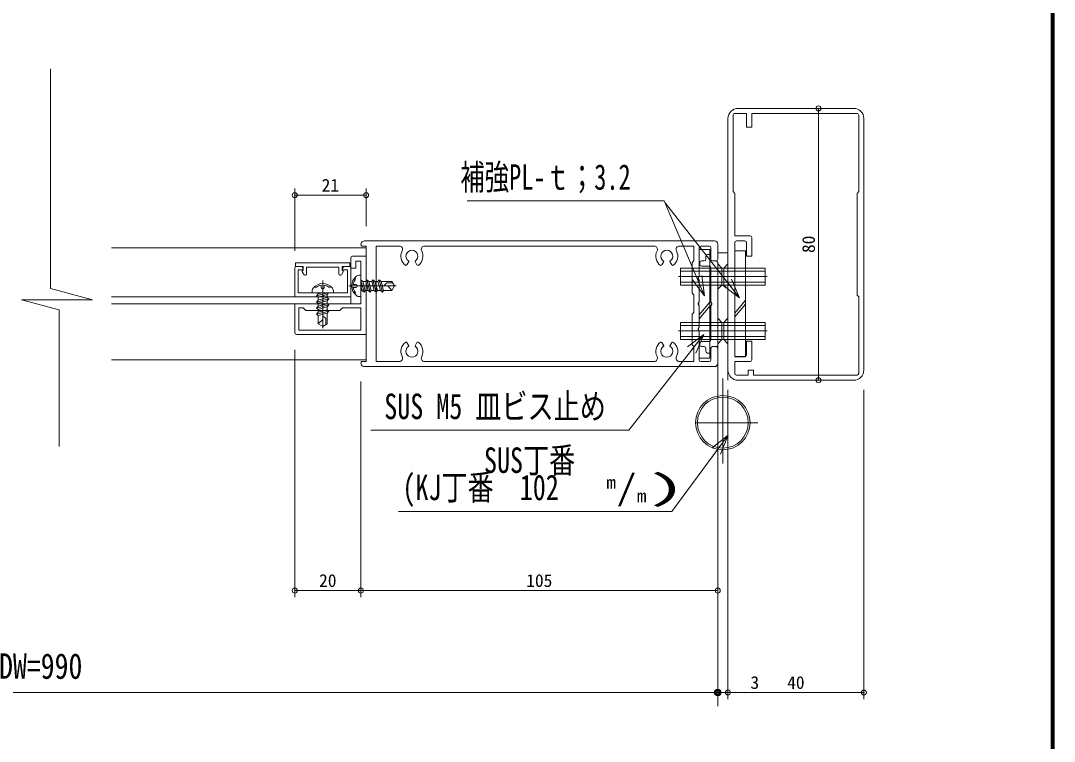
# Model space of a CAD drawing. Units: millimetres at full size. Extents: x -600 to 2301, y -735 to 832.
# Drawn here: x 296.3 to 600.5, y 0 to 212.1 of the extents above; entities that cross this region are included whole.
import ezdxf
from ezdxf.enums import TextEntityAlignment as Align

# ---------------------------------------------------------------- set-up
doc = ezdxf.new("R2010")
doc.units = ezdxf.units.MM
doc.header["$LTSCALE"] = 3
doc.header["$PDMODE"] = 32
doc.header["$PDSIZE"] = 1.5
doc.linetypes.add('CHAIN2', pattern=[12, 9, -1, 1, -1])
for name, color, linetype, lineweight in [('0-0_アンカー', 7, 'Continuous', 18), ('0-3_41ｱﾙﾐ', 6, 'Continuous', 18), ('0-8_CSLAYER2', 7, 'Continuous', 18), ('0-F_WAKU', 7, 'Continuous', 18)]:
    doc.layers.add(name, color=color, linetype=linetype, lineweight=lineweight)
doc.styles.add('ＭＳ ゴシック', font='')
doc.styles.get('ＭＳ ゴシック').set_extended_font_data('MS Gothic')

msp = doc.modelspace()

# ---------------------------------------------------------------- linework, layer by layer
at = {"layer": '0-0_アンカー', "color": 4, "lineweight": 9}
for p, q in [((531.048, 106.282), (531.048, 186.282)), ((531.048, 183.282), (531.048, 109.282)), ((376.898, 144.332), (376.898, 162.736)), ((397.898, 151.582), (397.898, 162.736)), ((397.898, 160.736), (376.898, 160.736)), ((379.898, 160.736), (394.898, 160.736)), ((376.898, 115.232), (376.898, 42.381)), ((396.398, 105.933), (396.398, 42.381)), ((504.398, 103.482), (504.398, 12.376)), ((544.398, 103.482), (544.398, 12.376)), ((501.398, 95.34), (501.398, 12.376)), ((504.398, 95.34), (504.398, 12.376)), ((396.398, 44.381), (376.898, 44.381)), ((379.898, 44.381), (393.398, 44.381)), ((396.398, 44.381), (501.398, 44.381)), ((498.398, 44.381), (399.398, 44.381)), ((498.398, 14.376), (495.398, 14.376)), ((501.398, 14.376), (504.398, 14.376)), ((504.398, 14.376), (501.398, 14.376)), ((544.398, 14.376), (504.398, 14.376)), ((507.398, 14.376), (515.065, 14.376)), ((507.398, 14.376), (541.398, 14.376))]:
    msp.add_line(p, q, dxfattribs=at)
at = {"layer": '0-0_アンカー'}
for p, q in [((501.398, 137.882), (501.398, 10.376)), ((71.101, 14.376), (501.398, 14.376)), ((501.398, 14.376), (499.398, 14.376))]:
    msp.add_line(p, q, dxfattribs=at)
for radius in [1, 0.5]:
    msp.add_circle((501.398, 14.376), radius, dxfattribs=at)
at = {"layer": '0-0_アンカー', "color": 4}
for p in [(531.048, 186.282), (376.898, 160.736), (397.898, 160.736), (531.048, 106.282), (376.898, 44.381), (396.398, 44.381), (501.398, 44.381), (501.398, 14.376), (504.398, 14.376), (544.398, 14.376)]:
    msp.add_point(p, dxfattribs=at)
at = {"layer": '0-3_41ｱﾙﾐ'}
for p, q in [((379.646, 137.334), (379.143, 138.205)), ((391.153, 138.205), (390.649, 137.334)), ((390.898, 139.782), (393.148, 139.782))]:
    msp.add_line(p, q, dxfattribs=at)
for points in [[(379.298, 138.532), (379.398, 138.532), (379.398, 139.782), (377.148, 139.782), (377.148, 140.782), (393.148, 140.782), (393.148, 139.782), (390.898, 139.782), (390.898, 138.532), (390.998, 138.532)], [(393.898, 142.782), (397.898, 142.782), (397.898, 119.782), (377.398, 119.782)], [(396.398, 133.512), (396.698, 134.032), (396.398, 134.552), (396.398, 141.282), (394.898, 141.282), (394.898, 139.282), (393.398, 139.282), (393.398, 142.282)], [(376.898, 139.282), (376.898, 130.782), (393.398, 130.782), (393.398, 139.282)], [(379.375, 139.074), (378.967, 139.782), (377.398, 139.782)], [(379.198, 138.782), (377.898, 138.782), (377.898, 131.982), (392.398, 131.982), (392.398, 138.782), (391.098, 138.782)], [(380.398, 137.493), (380.398, 139.582), (389.898, 139.582), (389.898, 137.493)], [(392.898, 139.782), (391.329, 139.782), (390.92, 139.074)], [(376.898, 120.282), (376.898, 128.782), (384.628, 128.782), (385.148, 128.482), (385.668, 128.782), (396.398, 128.782), (396.398, 133.512)], [(384.979, 130.989), (384.848, 130.782), (384.979, 130.989)], [(385.317, 130.989), (385.448, 130.782), (385.317, 130.989)]]:
    msp.add_lwpolyline(points, dxfattribs=at)
msp.add_lwpolyline([(378.098, 127.582), (378.098, 120.982), (396.398, 120.982), (396.398, 127.582), (390.948, 127.582), (390.148, 126.782), (380.148, 126.782), (379.348, 127.582)], close=True, dxfattribs=at)
for centre, radius, start, end in [((393.898, 142.282), 0.5, 90, 180), ((377.398, 139.282), 0.5, 90, 180), ((379.298, 138.332), 0.2, 90, 219.20705), ((379.198, 138.982), 0.2, 270, 32.57013), ((379.996, 137.536), 0.404, 209.92468, 6.15651), ((390.3, 137.536), 0.404, 173.84349, 330.07532), ((391.098, 138.982), 0.2, 147.42987, 270), ((390.998, 138.332), 0.2, 320.79295, 90), ((392.898, 139.282), 0.5, 0, 90), ((385.147, 130.882), 0.2, 32.16401, 147.49695), ((385.148, 130.882), 0.2, 32.50305, 147.83599), ((377.398, 120.282), 0.5, 180, 270)]:
    msp.add_arc(centre, radius, start, end, dxfattribs=at)
at = {"layer": '0-8_CSLAYER2'}
for p, q in [((507.398, 186.282), (541.398, 186.282)), ((504.398, 106.282), (504.398, 183.282)), ((505.898, 184.282), (505.898, 161.777)), ((509.898, 184.782), (506.398, 184.782)), ((509.898, 184.782), (509.898, 180.782)), ((542.398, 184.782), (511.398, 184.782)), ((511.398, 184.782), (511.398, 180.782)), ((542.898, 161.782), (542.898, 184.282)), ((544.398, 183.282), (544.398, 109.282)), ((511.398, 180.782), (509.898, 180.782)), ((505.898, 161.782), (506.398, 161.282)), ((506.398, 161.282), (506.398, 148.782)), ((542.898, 161.782), (542.398, 161.282)), ((542.398, 161.282), (542.398, 131.282)), ((485.656, 159.109), (427.655, 159.109)), ((497.522, 131.159), (485.656, 159.109)), ((507.828, 130.535), (485.968, 158.484)), ((500.398, 147.282), (397.398, 147.282)), ((501.398, 146.282), (501.398, 141.882)), ((510.898, 148.782), (506.398, 148.782)), ((506.398, 146.782), (506.398, 113.282)), ((509.398, 147.282), (506.898, 147.282)), ((509.898, 146.782), (509.898, 142.782)), ((322.949, 145.282), (397.898, 145.282)), ((397.898, 145.782), (396.628, 145.782)), ((397.898, 145.782), (397.898, 111.782)), ((400.898, 145.782), (400.898, 111.782)), ((407.648, 145.782), (400.898, 145.782)), ((482.648, 145.782), (415.148, 145.782)), ((494.398, 145.782), (490.148, 145.782)), ((494.398, 145.782), (494.398, 141.382)), ((495.898, 145.282), (495.898, 136.854)), ((499.098, 144.782), (495.898, 144.782)), ((498.898, 145.782), (496.398, 145.782)), ((498.398, 143.282), (498.898, 143.282)), ((499.098, 144.782), (499.098, 112.782)), ((499.398, 145.282), (499.398, 141.882)), ((504.398, 143.782), (501.398, 143.782)), ((506.398, 144.382), (509.598, 144.382)), ((509.598, 144.382), (509.598, 113.182)), ((410.484, 141.199), (409.912, 140.208)), ((412.312, 141.199), (412.884, 140.208)), ((485.484, 141.199), (484.912, 140.208)), ((487.312, 141.199), (487.884, 140.208)), ((494.398, 141.382), (493.898, 140.882)), ((493.898, 140.882), (493.898, 131.882)), ((496.098, 140.882), (496.098, 140.382)), ((496.598, 141.382), (497.398, 141.382)), ((497.898, 142.782), (497.898, 141.882)), ((499.398, 142.782), (499.398, 141.882)), ((500.898, 141.382), (499.898, 141.382)), ((499.898, 141.382), (500.898, 141.382)), ((501.398, 140.882), (501.398, 128.782)), ((490.398, 139.282), (490.398, 134.282)), ((503.148, 138.407), (490.398, 138.407)), ((496.598, 139.882), (498.898, 139.882)), ((497.522, 131.159), (496.687, 137.101)), ((499.398, 139.382), (499.398, 129.354)), ((502.648, 139.282), (502.648, 134.282)), ((502.648, 138.407), (515.398, 138.407)), ((503.148, 139.282), (503.148, 134.282)), ((515.398, 139.282), (515.398, 134.282)), ((503.148, 135.157), (490.398, 135.157)), ((503.148, 134.282), (490.398, 134.282)), ((497.522, 131.159), (493.828, 135.887)), ((497.522, 131.159), (495.178, 136.682)), ((495.898, 136.854), (495.618, 136.369)), ((495.898, 135.71), (495.618, 136.195)), ((495.898, 135.71), (495.898, 129.354)), ((501.398, 133.032), (502.648, 134.282)), ((502.648, 135.157), (515.398, 135.157)), ((502.648, 134.282), (515.398, 134.282)), ((507.828, 130.535), (503.034, 134.143)), ((504.398, 133.032), (503.148, 134.282)), ((507.828, 130.535), (504.131, 135.261)), ((507.828, 130.535), (505.48, 136.057)), ((494.398, 131.382), (493.898, 131.882)), ((494.398, 131.382), (494.398, 128.782)), ((542.898, 130.782), (542.398, 131.282)), ((322.949, 130.782), (393.398, 130.782)), ((322.949, 128.782), (393.398, 128.782)), ((376.898, 130.782), (393.398, 130.782)), ((393.398, 130.782), (393.398, 128.782)), ((494.398, 126.182), (494.398, 128.782)), ((495.898, 128.782), (495.568, 128.782)), ((495.898, 129.354), (495.618, 128.869)), ((495.898, 128.21), (495.618, 128.695)), ((495.898, 125.486), (499.098, 129.242)), ((495.898, 128.21), (495.898, 121.854)), ((495.898, 124.354), (499.098, 128.111)), ((499.398, 129.354), (499.679, 128.866)), ((499.398, 128.21), (499.679, 128.698)), ((499.398, 118.182), (499.398, 128.21)), ((501.398, 116.682), (501.398, 128.782)), ((504.398, 116.682), (504.398, 128.782)), ((506.398, 126.041), (509.598, 129.798)), ((506.398, 124.91), (509.598, 128.666)), ((542.898, 108.282), (542.898, 130.782)), ((494.398, 126.182), (493.898, 125.682)), ((493.898, 116.682), (493.898, 125.682)), ((490.398, 123.282), (490.398, 118.282)), ((503.148, 122.407), (490.398, 122.407)), ((495.898, 121.854), (495.618, 121.369)), ((502.648, 123.282), (502.648, 118.282)), ((502.648, 122.407), (515.398, 122.407)), ((503.148, 123.282), (503.148, 118.282)), ((515.398, 123.282), (515.398, 118.282)), ((497.259, 119.72), (475.257, 91.607)), ((503.148, 119.157), (490.398, 119.157)), ((497.259, 119.72), (492.464, 116.113)), ((497.259, 119.72), (493.561, 114.995)), ((497.259, 119.72), (494.91, 114.199)), ((495.898, 120.71), (495.618, 121.195)), ((495.898, 120.71), (495.898, 112.282)), ((502.648, 119.157), (515.398, 119.157)), ((410.484, 116.365), (409.912, 117.356)), ((412.312, 116.365), (412.884, 117.356)), ((485.484, 116.365), (484.912, 117.356)), ((487.312, 116.365), (487.884, 117.356)), ((503.148, 118.282), (490.398, 118.282)), ((494.398, 116.182), (493.898, 116.682)), ((494.398, 111.782), (494.398, 116.182)), ((496.098, 116.682), (496.098, 117.182)), ((496.598, 117.682), (498.898, 117.682)), ((496.598, 116.182), (497.398, 116.182)), ((497.898, 114.782), (497.898, 115.682)), ((499.398, 112.282), (499.398, 115.682)), ((499.398, 115.682), (499.398, 112.282)), ((499.398, 114.782), (499.398, 115.682)), ((500.898, 116.182), (499.898, 116.182)), ((499.898, 116.182), (500.898, 116.182)), ((501.398, 117.032), (502.648, 118.282)), ((501.398, 115.682), (501.398, 111.282)), ((502.648, 118.282), (515.398, 118.282)), ((504.398, 117.032), (503.148, 118.282)), ((509.898, 117.782), (509.898, 113.782)), ((511.398, 117.782), (509.898, 117.782)), ((511.398, 117.782), (511.398, 112.282)), ((499.098, 112.782), (495.898, 112.782)), ((498.398, 114.282), (498.898, 114.282)), ((501.398, 101.64), (501.398, 114.182)), ((509.398, 113.282), (506.398, 113.282)), ((506.398, 113.182), (509.598, 113.182)), ((322.949, 112.282), (397.898, 112.282)), ((397.898, 111.782), (396.628, 111.782)), ((500.398, 110.282), (397.398, 110.282)), ((407.648, 111.782), (400.898, 111.782)), ((482.648, 111.782), (415.148, 111.782)), ((494.398, 111.782), (490.148, 111.782)), ((498.898, 111.782), (496.398, 111.782)), ((506.398, 111.782), (506.398, 108.282)), ((510.898, 111.782), (506.398, 111.782)), ((506.898, 107.782), (510.398, 107.782)), ((510.398, 109.282), (510.398, 107.782)), ((511.898, 107.782), (542.398, 107.782)), ((541.398, 106.282), (507.398, 106.282)), ((475.257, 91.607), (399.257, 91.607)), ((504.424, 90.082), (487.919, 67.653)), ((504.424, 90.082), (499.738, 86.335)), ((504.424, 90.082), (500.867, 85.249)), ((504.424, 90.082), (502.239, 84.494)), ((487.919, 67.653), (407.416, 67.653))]:
    msp.add_line(p, q, dxfattribs=at)
at = {"layer": '0-8_CSLAYER2', "color": 6}
for p, q in [((395.266, 137.021), (395.048, 136.869)), ((395.78, 137.182), (396.398, 137.182)), ((396.398, 137.182), (396.398, 130.882)), ((384.698, 134.226), (384.698, 133.561)), ((385.598, 134.226), (385.598, 133.561)), ((394.154, 134.482), (394.819, 134.482)), ((396.397, 135.777), (396.918, 135.378)), ((396.397, 135.583), (397.296, 132.227)), ((396.917, 135.382), (397.793, 135.382)), ((396.918, 135.378), (397.642, 132.678)), ((398.135, 135.828), (398.722, 135.379)), ((398.135, 135.828), (399.1, 132.228)), ((398.717, 135.382), (399.588, 135.382)), ((398.722, 135.379), (399.445, 132.679)), ((399.932, 135.829), (400.518, 135.379)), ((399.932, 135.829), (400.896, 132.229)), ((400.515, 135.382), (401.391, 135.382)), ((400.518, 135.379), (401.242, 132.679)), ((401.735, 135.83), (402.699, 132.23)), ((401.735, 135.83), (402.321, 135.38)), ((402.321, 135.38), (403.045, 132.68)), ((402.321, 135.38), (405.471, 135.38)), ((403.169, 134.03), (403.971, 134.93)), ((404.268, 134.03), (403.169, 134.03)), ((403.971, 134.93), (405.732, 134.93)), ((405.472, 132.679), (404.268, 134.03)), ((406.251, 134.029), (405.471, 135.38)), ((406.251, 134.029), (405.472, 132.68)), ((381.998, 132.6), (381.998, 131.982)), ((388.298, 131.982), (381.998, 131.982)), ((382.159, 133.114), (382.311, 133.332)), ((386.699, 131.983), (383.343, 131.083)), ((384.957, 131.982), (383.794, 131.67)), ((386.494, 131.462), (383.794, 130.738)), ((383.798, 131.982), (383.798, 131.671)), ((386.893, 131.983), (386.494, 131.462)), ((386.498, 131.463), (386.498, 130.588)), ((388.137, 133.114), (387.985, 133.332)), ((388.298, 132.6), (388.298, 131.982)), ((394.154, 133.582), (394.819, 133.582)), ((395.266, 131.043), (395.048, 131.195)), ((395.78, 130.882), (396.398, 130.882)), ((396.398, 133.841), (396.71, 132.678)), ((396.398, 132.682), (396.709, 132.682)), ((397.64, 132.682), (398.512, 132.682)), ((399.444, 132.682), (400.309, 132.682)), ((401.241, 132.682), (402.112, 132.682)), ((403.045, 132.68), (405.472, 132.68)), ((386.944, 130.245), (383.344, 129.28)), ((386.945, 128.448), (383.345, 127.484)), ((386.495, 129.658), (383.794, 128.935)), ((386.495, 127.862), (383.795, 127.138)), ((383.798, 130.739), (383.798, 129.868)), ((383.798, 128.936), (383.798, 128.071)), ((386.944, 130.245), (386.495, 129.658)), ((386.945, 128.448), (386.495, 127.862)), ((386.498, 129.663), (386.498, 128.791)), ((386.498, 127.865), (386.498, 126.989)), ((386.946, 126.645), (383.346, 125.68)), ((386.496, 126.058), (383.796, 125.335)), ((383.796, 125.335), (383.796, 122.908)), ((383.798, 127.139), (383.798, 126.268)), ((385.146, 125.211), (386.046, 124.409)), ((385.146, 124.112), (385.146, 125.211)), ((386.946, 126.645), (386.496, 126.058)), ((386.496, 126.058), (386.496, 122.908)), ((383.795, 122.908), (385.146, 124.112)), ((385.145, 122.128), (383.796, 122.908)), ((385.145, 122.128), (386.496, 122.908)), ((386.046, 124.409), (386.046, 122.648))]:
    msp.add_line(p, q, dxfattribs=at)
at = {"layer": '0-8_CSLAYER2', "color": 6, "linetype": 'CHAIN2'}
for p, q in [((385.148, 135.582), (385.148, 121.619)), ((392.798, 134.032), (406.761, 134.032))]:
    msp.add_line(p, q, dxfattribs=at)
at = {"layer": '0-8_CSLAYER2', "linetype": 'CHAIN2'}
for p, q in [((506.73, 136.782), (489.871, 136.782)), ((499.066, 136.782), (515.925, 136.782)), ((506.73, 120.782), (489.871, 120.782)), ((499.066, 120.782), (515.925, 120.782)), ((502.898, 106.756), (502.898, 81.816)), ((494.827, 93.782), (513.18, 93.782))]:
    msp.add_line(p, q, dxfattribs=at)
at = {"layer": '0-8_CSLAYER2'}
for points in [[(305.043, 197.877), (305.043, 133.285), (317.391, 129.976), (296.494, 129.976), (307.576, 127.007), (307.576, 86.741)], [(511.398, 148.282), (511.398, 142.782), (509.898, 142.782)], [(504.398, 140.532), (503.148, 139.282), (490.398, 139.282)], [(501.398, 140.532), (502.648, 139.282), (515.398, 139.282)], [(504.398, 124.532), (503.148, 123.282), (490.398, 123.282)], [(501.398, 124.532), (502.648, 123.282), (515.398, 123.282)], [(510.398, 109.282), (511.898, 109.282), (511.898, 107.782)]]:
    msp.add_lwpolyline(points, dxfattribs=at)
at = {"layer": '0-8_CSLAYER2', "color": 6}
for points in [[(398.135, 135.829), (397.79, 135.379), (398.513, 132.679)], [(399.931, 135.829), (399.586, 135.379), (400.31, 132.679)], [(401.735, 135.83), (401.389, 135.38), (402.113, 132.68), (402.699, 132.23), (403.045, 132.68)], [(383.794, 131.67), (383.344, 131.083), (383.794, 130.738)], [(396.71, 132.678), (397.296, 132.228), (397.642, 132.678)], [(398.513, 132.679), (399.1, 132.229), (399.445, 132.679)], [(400.31, 132.679), (400.896, 132.229), (401.242, 132.679)], [(383.794, 129.867), (383.344, 129.28), (383.794, 128.935)], [(383.795, 128.07), (383.345, 127.484), (383.795, 127.138)], [(386.944, 130.245), (386.495, 130.59), (383.794, 129.867)], [(386.945, 128.448), (386.495, 128.794), (383.795, 128.07)], [(386.946, 126.645), (386.496, 126.991), (383.796, 126.267), (383.346, 125.68), (383.796, 125.335)]]:
    msp.add_lwpolyline(points, dxfattribs=at)
at = {"layer": '0-8_CSLAYER2'}
for radius in [8, 7.5]:
    msp.add_circle((502.898, 93.782), radius, dxfattribs=at)
for centre, radius, start, end in [((507.398, 183.282), 3, 90, 180), ((541.398, 183.282), 3, 0, 90), ((506.398, 184.282), 0.5, 90, 180), ((542.398, 184.282), 0.5, 0, 90), ((397.398, 146.282), 1, 90, 206.833), ((500.398, 146.282), 1, 0, 90), ((506.898, 146.782), 0.5, 90, 180), ((509.398, 146.782), 0.5, 0, 90), ((510.898, 148.282), 0.5, 0, 90), ((396.632, 145.971), 0.189, 227.954, 271.123), ((407.648, 144.782), 1, 331.928, 90), ((411.398, 142.782), 3.25, 151.928, 235.941), ((411.398, 142.782), 1.75, 90, 237.306), ((411.398, 142.782), 1.75, 302.694, 90), ((411.398, 142.782), 3.25, 304.059, 28.072), ((415.148, 144.782), 1, 90, 208.072), ((482.648, 144.782), 1, 331.928, 90), ((486.398, 142.782), 3.25, 151.928, 235.941), ((486.398, 142.782), 1.75, 90, 237.306), ((486.398, 142.782), 1.75, 302.694, 90), ((486.398, 142.782), 3.25, 304.059, 28.072), ((490.148, 144.782), 1, 90, 208.072), ((496.398, 145.282), 0.5, 90, 180), ((498.398, 142.782), 0.5, 90, 180), ((498.898, 145.282), 0.5, 0, 90), ((498.898, 142.782), 0.5, 0, 90), ((409.632, 140.466), 0.38, 261.732, 317.349), ((410.397, 141.234), 0.0936, 338.01, 60.613), ((412.399, 141.234), 0.0936, 119.387, 201.99), ((413.164, 140.466), 0.38, 222.651, 278.268), ((484.632, 140.466), 0.38, 261.732, 317.349), ((485.397, 141.234), 0.0936, 338.01, 60.613), ((487.399, 141.234), 0.0936, 119.387, 201.99), ((488.164, 140.466), 0.38, 222.651, 278.268), ((496.598, 140.882), 0.5, 90, 180), ((496.598, 140.382), 0.5, 180, 270), ((497.398, 141.882), 0.5, 270, 0), ((499.898, 141.882), 0.5, 180, 270), ((499.898, 141.882), 0.5, 180, 270), ((500.898, 141.882), 0.5, 270, 0), ((500.898, 140.882), 0.5, 0, 90), ((498.898, 139.382), 0.5, 0, 90), ((495.798, 136.282), 0.2, 145.881, 214.119), ((495.798, 128.782), 0.2, 145.881, 214.119), ((499.498, 128.782), 0.2, 324.917, 35.083), ((495.798, 121.282), 0.2, 145.881, 214.119), ((411.398, 114.782), 3.25, 124.059, 208.072), ((409.632, 117.099), 0.38, 42.651, 98.268), ((411.398, 114.782), 1.75, 122.694, 270), ((410.397, 116.33), 0.0936, 299.387, 21.99), ((411.398, 114.782), 1.75, 270, 57.306), ((412.399, 116.33), 0.0936, 158.01, 240.613), ((413.164, 117.099), 0.38, 81.732, 137.349), ((411.398, 114.782), 3.25, 331.928, 55.941), ((486.398, 114.782), 3.25, 124.059, 208.072), ((484.632, 117.099), 0.38, 42.651, 98.268), ((486.398, 114.782), 1.75, 122.694, 270), ((485.397, 116.33), 0.0936, 299.387, 21.99), ((486.398, 114.782), 1.75, 270, 57.306), ((487.399, 116.33), 0.0936, 158.01, 240.613), ((488.164, 117.099), 0.38, 81.732, 137.349), ((486.398, 114.782), 3.25, 331.928, 55.941), ((496.598, 117.182), 0.5, 90, 180), ((496.598, 116.682), 0.5, 180, 270), ((497.398, 115.682), 0.5, 0, 90), ((498.898, 118.182), 0.5, 270, 0), ((499.898, 115.682), 0.5, 90, 180), ((499.898, 115.682), 0.5, 90, 180), ((500.898, 116.682), 0.5, 270, 0), ((500.898, 115.682), 0.5, 0, 90), ((407.648, 112.782), 1, 270, 28.072), ((415.148, 112.782), 1, 151.928, 270), ((482.648, 112.782), 1, 270, 28.072), ((490.148, 112.782), 1, 151.928, 270), ((498.398, 114.782), 0.5, 180, 270), ((498.898, 114.782), 0.5, 270, 0), ((509.398, 113.782), 0.5, 270, 0), ((397.398, 111.282), 1, 153.167, 270), ((396.632, 111.593), 0.189, 88.877, 132.046), ((496.398, 112.282), 0.5, 180, 270), ((498.898, 112.282), 0.5, 270, 0), ((500.398, 111.282), 1, 270, 0), ((510.898, 112.282), 0.5, 270, 0), ((507.398, 109.282), 3, 180, 270), ((506.898, 108.282), 0.5, 180, 270), ((541.398, 109.282), 3, 270, 0), ((542.398, 108.282), 0.5, 270, 0)]:
    msp.add_arc(centre, radius, start, end, dxfattribs=at)
at = {"layer": '0-8_CSLAYER2', "color": 6}
for centre, radius, start, end in [((395.78, 136.282), 0.9, 90, 124.808), ((385.148, 131.096), 3.612, 38.24, 141.76), ((383.159, 133.889), 0.266, 172.213, 305.45), ((385.148, 131.096), 3.162, 98.181, 125.451), ((385.148, 131.096), 3.162, 54.548, 81.819), ((387.134, 133.886), 0.266, 234.549, 7.793), ((397.284, 134.032), 3.612, 128.24, 231.76), ((397.284, 134.032), 3.162, 144.548, 171.819), ((394.494, 136.018), 0.266, 324.549, 97.793), ((394.819, 134.032), 0.45, 270, 90), ((382.898, 132.6), 0.9, 145.192, 180), ((385.148, 133.561), 0.45, 180, 0), ((387.398, 132.6), 0.9, 0, 34.808), ((397.284, 134.032), 3.162, 188.181, 215.451), ((394.491, 132.043), 0.266, 262.213, 35.45), ((395.78, 131.782), 0.9, 235.192, 270)]:
    msp.add_arc(centre, radius, start, end, dxfattribs=at)
at = {"layer": '0-F_WAKU'}
for p, q in [((599.55, -423.3), (599.55, 423.3)), ((599.775, -423.525), (599.775, 423.525)), ((600, -423.75), (600, 423.75)), ((600.225, -423.975), (600.225, 423.975)), ((600.45, -424.2), (600.45, 424.2))]:
    msp.add_line(p, q, dxfattribs=at)

# ---------------------------------------------------------------- texts
at = {"layer": '0-0_アンカー', "color": 4, "style": 'ＭＳ ゴシック'}
for s, p in [('21', (384.838, 160.664)), ('20', (384.088, 44.309)), ('105', (445.058, 44.309)), ('3', (511.025, 14.304)), ('40', (521.838, 14.304))]:
    msp.add_text(s, height=3.754, dxfattribs=at).set_placement(p, align=Align.BOTTOM_LEFT)
msp.add_text('80', height=3.754, rotation=90, dxfattribs=at).set_placement((531.12, 143.722), align=Align.BOTTOM_LEFT)
at = {"layer": '0-0_アンカー', "color": 3, "style": 'ＭＳ ゴシック', "width": 0.8}
msp.add_text('DW=990', height=7.507, dxfattribs=at).set_placement((289.902, 16.144), align=Align.BOTTOM_LEFT)
at = {"layer": '0-8_CSLAYER2', "color": 3, "style": 'ＭＳ ゴシック'}
for s, height, width, p in [('補強PL-ｔ；3.2', 7.507, 0.7, (425.656, 160.085)), ('SUS M5 皿ビス止め', 7.507, 0.75, (403.257, 92.583)), ('SUS丁番', 7.507, 0.75, (432.605, 76.733)), ('(KJ丁番\u3000102 ', 7.507, 0.75, (408.605, 68.733)), ('/', 7.507, 1.15, (471.605, 68.733)), (')', 7.507, 2.25, (480.605, 68.733)), ('m', 3.754, 1.1, (468.605, 73.245)), ('m', 3.754, 1.1, (477.605, 69.245))]:
    msp.add_text(s, height=height, dxfattribs=dict(at, width=width)).set_placement(p, align=Align.BOTTOM_LEFT)

doc.saveas('drawing.dxf')
